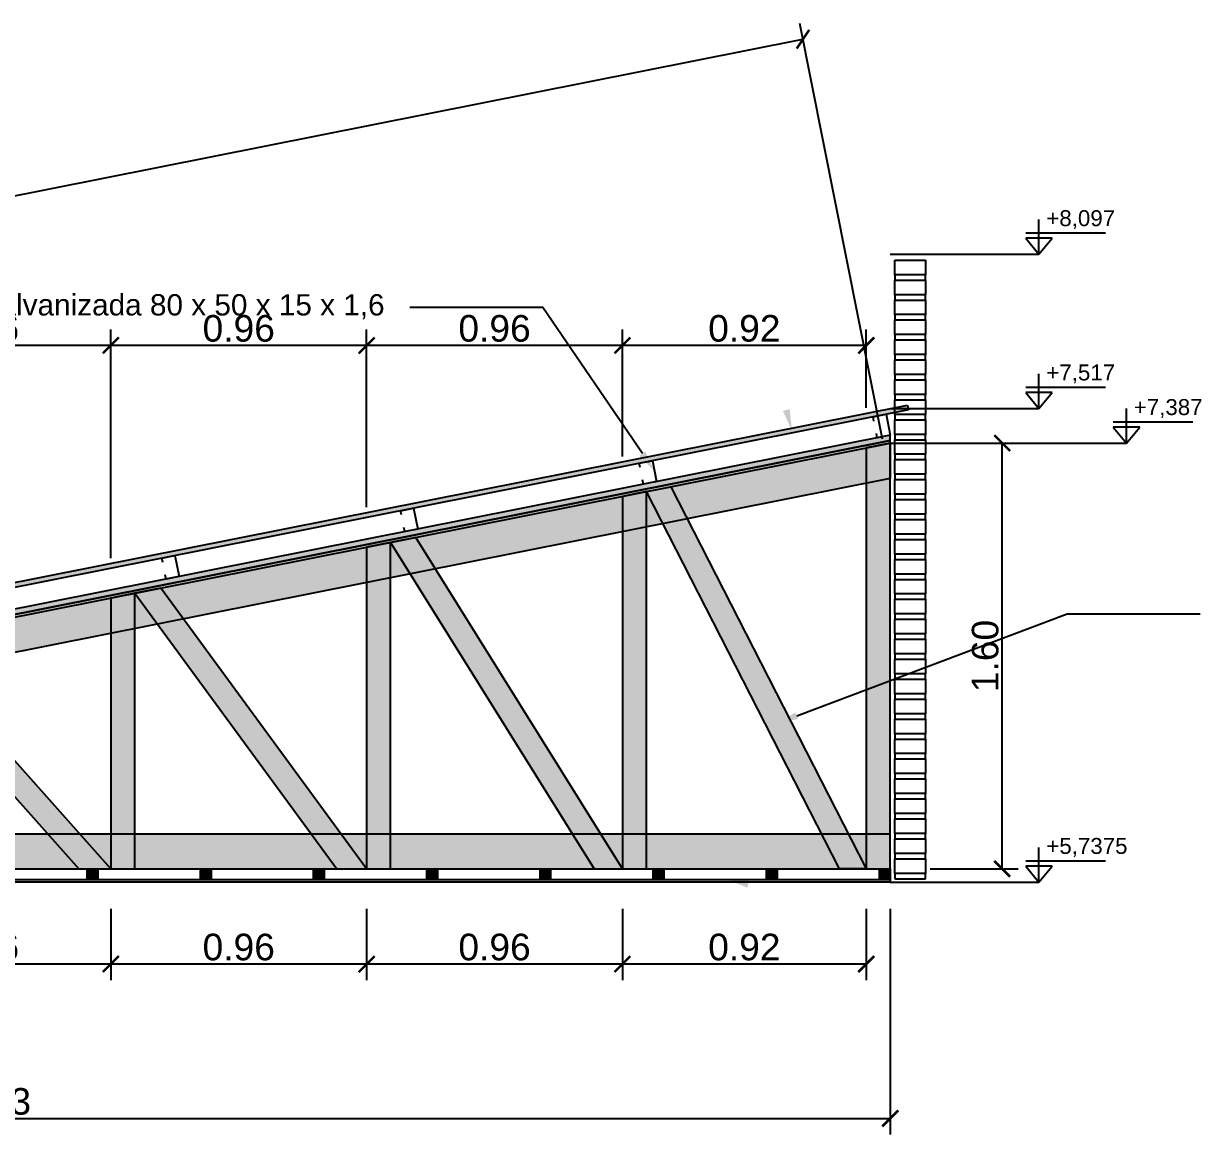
# Model space of a CAD drawing. Header units: millimetres. Extents: x 2924 to 6397, y 1555 to 1704.
# Drawn here: x 3148.114 to 3152.543, y 1623.37 to 1627.545 of the extents above; entities that cross this region are included whole.
import ezdxf

# ---------------------------------------------------------------- set-up
doc = ezdxf.new("R2010")
doc.units = ezdxf.units.MM
doc.header["$PDMODE"] = 35
doc.layers.get('Defpoints').update_dxf_attribs({"color": 230})
doc.layers.add('PT-MUROS', color=7, linetype='Continuous')
doc.styles.add('Arial10', font='arial.ttf', dxfattribs={"height": 0.1})
doc.styles.get("Standard").update_dxf_attribs({"font": 'arial.ttf'})
doc.dimstyles.new('COTA-1-50', dxfattribs={"dimtxt": 0.1, "dimasz": 0.06, "dimexe": 0.06, "dimexo": 0.15, "dimgap": 0.0125, "dimtad": 1, "dimzin": 0, "dimdsep": 46, "dimtxsty": 'Arial10', "dimblk1": 'ARCHTICK', "dimblk2": 'ARCHTICK', "dimsah": 1, "dimcen": 0.09, "dimclrd": 7, "dimclre": 7, "dimclrt": 7, "dimazin": 0, "dimtfac": 1, "dimtofl": 0, "dimtmove": 2, "dimatfit": 3, "dimldrblk": 'ARCHTICK', "dimfxl": 1, "dimtolj": 1, "dimtzin": 0, "dimarcsym": 0})

# ---------------------------------------------------------------- blocks, each defined once
blk = doc.blocks.new('_ARCHTICK')
at = {"color": 0, "linetype": 'ByBlock', "const_width": 0.15}
blk.add_lwpolyline([(-0.5, -0.5), (0.5, 0.5)], dxfattribs=at)
blk = doc.blocks.new('*D319')
at = {"layer": 'Defpoints', "color": 0, "transparency": 16777216}
for p in [(3150.3658, 1624.3682), (3151.2825, 1624.3682), (3150.3658, 1624.0102)]:
    blk.add_point(p, dxfattribs=at)
at = {"layer": 'PT-MUROS', "color": 7, "lineweight": -2, "transparency": 16777216}
for p, q in [((3150.3658, 1624.2182), (3150.3658, 1623.9502)), ((3151.2825, 1624.2182), (3151.2825, 1623.9502)), ((3151.2825, 1624.0102), (3150.3658, 1624.0102))]:
    blk.add_line(p, q, dxfattribs=at)
at = {"layer": 'PT-MUROS', "color": 7, "lineweight": -2, "transparency": 16777216, "xscale": 0.06, "yscale": 0.06, "zscale": 0.06, "rotation": 180}
blk.add_blockref('_ARCHTICK', (3150.3658, 1624.0102), dxfattribs=at)
at = {"layer": 'PT-MUROS', "color": 7, "lineweight": -2, "transparency": 16777216, "xscale": 0.06, "yscale": 0.06, "zscale": 0.06}
blk.add_blockref('_ARCHTICK', (3151.2825, 1624.0102), dxfattribs=at)
at = {"layer": 'PT-MUROS', "color": 7, "transparency": 16777216, "insert": (3150.8242, 1624.0737), "char_height": 0.1, "attachment_point": 5, "style": 'Arial10'}
blk.add_mtext('\\A1;0.92', dxfattribs=at)
blk = doc.blocks.new('*D320')
at = {"layer": 'Defpoints', "color": 0, "transparency": 16777216}
for p in [(3149.4041, 1624.3682), (3150.3658, 1624.3682), (3149.4041, 1624.0102)]:
    blk.add_point(p, dxfattribs=at)
at = {"layer": 'PT-MUROS', "color": 7, "lineweight": -2, "transparency": 16777216}
for p, q in [((3149.4041, 1624.2182), (3149.4041, 1623.9502)), ((3150.3658, 1624.2182), (3150.3658, 1623.9502)), ((3150.3658, 1624.0102), (3149.4041, 1624.0102))]:
    blk.add_line(p, q, dxfattribs=at)
at = {"layer": 'PT-MUROS', "color": 7, "lineweight": -2, "transparency": 16777216, "xscale": 0.06, "yscale": 0.06, "zscale": 0.06, "rotation": 180}
blk.add_blockref('_ARCHTICK', (3149.4041, 1624.0102), dxfattribs=at)
at = {"layer": 'PT-MUROS', "color": 7, "lineweight": -2, "transparency": 16777216, "xscale": 0.06, "yscale": 0.06, "zscale": 0.06}
blk.add_blockref('_ARCHTICK', (3150.3658, 1624.0102), dxfattribs=at)
at = {"layer": 'PT-MUROS', "color": 7, "transparency": 16777216, "insert": (3149.885, 1624.0737), "char_height": 0.1, "attachment_point": 5, "style": 'Arial10'}
blk.add_mtext('\\A1;0.96', dxfattribs=at)
blk = doc.blocks.new('*D321')
at = {"layer": 'Defpoints', "color": 0, "transparency": 16777216}
for p in [(3148.4424, 1624.3682), (3149.4041, 1624.3682), (3148.4424, 1624.0102)]:
    blk.add_point(p, dxfattribs=at)
at = {"layer": 'PT-MUROS', "color": 7, "lineweight": -2, "transparency": 16777216}
for p, q in [((3148.4424, 1624.2182), (3148.4424, 1623.9502)), ((3149.4041, 1624.2182), (3149.4041, 1623.9502)), ((3149.4041, 1624.0102), (3148.4424, 1624.0102))]:
    blk.add_line(p, q, dxfattribs=at)
at = {"layer": 'PT-MUROS', "color": 7, "lineweight": -2, "transparency": 16777216, "xscale": 0.06, "yscale": 0.06, "zscale": 0.06, "rotation": 180}
blk.add_blockref('_ARCHTICK', (3148.4424, 1624.0102), dxfattribs=at)
at = {"layer": 'PT-MUROS', "color": 7, "lineweight": -2, "transparency": 16777216, "xscale": 0.06, "yscale": 0.06, "zscale": 0.06}
blk.add_blockref('_ARCHTICK', (3149.4041, 1624.0102), dxfattribs=at)
at = {"layer": 'PT-MUROS', "color": 7, "transparency": 16777216, "insert": (3148.9232, 1624.0737), "char_height": 0.1, "attachment_point": 5, "style": 'Arial10'}
blk.add_mtext('\\A1;0.96', dxfattribs=at)
blk = doc.blocks.new('*D322')
at = {"layer": 'Defpoints', "color": 0, "transparency": 16777216}
for p in [(3147.4807, 1624.3682), (3148.4424, 1624.3682), (3147.4807, 1624.0102)]:
    blk.add_point(p, dxfattribs=at)
at = {"layer": 'PT-MUROS', "color": 7, "lineweight": -2, "transparency": 16777216}
for p, q in [((3147.4807, 1624.2182), (3147.4807, 1623.9502)), ((3148.4424, 1624.2182), (3148.4424, 1623.9502)), ((3148.4424, 1624.0102), (3147.4807, 1624.0102))]:
    blk.add_line(p, q, dxfattribs=at)
at = {"layer": 'PT-MUROS', "color": 7, "lineweight": -2, "transparency": 16777216, "xscale": 0.06, "yscale": 0.06, "zscale": 0.06, "rotation": 180}
blk.add_blockref('_ARCHTICK', (3147.4807, 1624.0102), dxfattribs=at)
at = {"layer": 'PT-MUROS', "color": 7, "lineweight": -2, "transparency": 16777216, "xscale": 0.06, "yscale": 0.06, "zscale": 0.06}
blk.add_blockref('_ARCHTICK', (3148.4424, 1624.0102), dxfattribs=at)
at = {"layer": 'PT-MUROS', "color": 7, "transparency": 16777216, "insert": (3147.9615, 1624.0737), "char_height": 0.1, "attachment_point": 5, "style": 'Arial10'}
blk.add_mtext('\\A1;0.96', dxfattribs=at)
blk = doc.blocks.new('*D327')
at = {"layer": 'Defpoints', "color": 0, "transparency": 16777216}
for p in [(3150.3658, 1626.3355), (3151.2825, 1625.9503), (3150.3658, 1625.7682)]:
    blk.add_point(p, dxfattribs=at)
at = {"layer": 'PT-MUROS', "color": 7, "lineweight": -2, "transparency": 16777216}
for p, q in [((3150.3658, 1625.9182), (3150.3658, 1626.3955)), ((3151.2825, 1626.1003), (3151.2825, 1626.3955)), ((3151.2825, 1626.3355), (3150.3658, 1626.3355))]:
    blk.add_line(p, q, dxfattribs=at)
at = {"layer": 'PT-MUROS', "color": 7, "lineweight": -2, "transparency": 16777216, "xscale": 0.06, "yscale": 0.06, "zscale": 0.06, "rotation": 180}
blk.add_blockref('_ARCHTICK', (3150.3658, 1626.3355), dxfattribs=at)
at = {"layer": 'PT-MUROS', "color": 7, "lineweight": -2, "transparency": 16777216, "xscale": 0.06, "yscale": 0.06, "zscale": 0.06}
blk.add_blockref('_ARCHTICK', (3151.2825, 1626.3355), dxfattribs=at)
at = {"layer": 'PT-MUROS', "color": 7, "transparency": 16777216, "insert": (3150.8242, 1626.399), "char_height": 0.1, "attachment_point": 5, "style": 'Arial10'}
blk.add_mtext('\\A1;0.92', dxfattribs=at)
blk = doc.blocks.new('*D328')
at = {"layer": 'Defpoints', "color": 0, "transparency": 16777216}
for p in [(3149.4041, 1626.3355), (3150.3658, 1625.7682), (3149.4041, 1625.5772)]:
    blk.add_point(p, dxfattribs=at)
at = {"layer": 'PT-MUROS', "color": 7, "lineweight": -2, "transparency": 16777216}
for p, q in [((3149.4041, 1625.7272), (3149.4041, 1626.3955)), ((3150.3658, 1625.9182), (3150.3658, 1626.3955)), ((3150.3658, 1626.3355), (3149.4041, 1626.3355))]:
    blk.add_line(p, q, dxfattribs=at)
at = {"layer": 'PT-MUROS', "color": 7, "lineweight": -2, "transparency": 16777216, "xscale": 0.06, "yscale": 0.06, "zscale": 0.06, "rotation": 180}
blk.add_blockref('_ARCHTICK', (3149.4041, 1626.3355), dxfattribs=at)
at = {"layer": 'PT-MUROS', "color": 7, "lineweight": -2, "transparency": 16777216, "xscale": 0.06, "yscale": 0.06, "zscale": 0.06}
blk.add_blockref('_ARCHTICK', (3150.3658, 1626.3355), dxfattribs=at)
at = {"layer": 'PT-MUROS', "color": 7, "transparency": 16777216, "insert": (3149.885, 1626.399), "char_height": 0.1, "attachment_point": 5, "style": 'Arial10'}
blk.add_mtext('\\A1;0.96', dxfattribs=at)
blk = doc.blocks.new('*D329')
at = {"layer": 'Defpoints', "color": 0, "transparency": 16777216}
for p in [(3148.4424, 1626.3355), (3149.4041, 1625.5772), (3148.4424, 1625.3861)]:
    blk.add_point(p, dxfattribs=at)
at = {"layer": 'PT-MUROS', "color": 7, "lineweight": -2, "transparency": 16777216}
for p, q in [((3148.4424, 1625.5361), (3148.4424, 1626.3955)), ((3149.4041, 1625.7272), (3149.4041, 1626.3955)), ((3149.4041, 1626.3355), (3148.4424, 1626.3355))]:
    blk.add_line(p, q, dxfattribs=at)
at = {"layer": 'PT-MUROS', "color": 7, "lineweight": -2, "transparency": 16777216, "xscale": 0.06, "yscale": 0.06, "zscale": 0.06, "rotation": 180}
blk.add_blockref('_ARCHTICK', (3148.4424, 1626.3355), dxfattribs=at)
at = {"layer": 'PT-MUROS', "color": 7, "lineweight": -2, "transparency": 16777216, "xscale": 0.06, "yscale": 0.06, "zscale": 0.06}
blk.add_blockref('_ARCHTICK', (3149.4041, 1626.3355), dxfattribs=at)
at = {"layer": 'PT-MUROS', "color": 7, "transparency": 16777216, "insert": (3148.9232, 1626.399), "char_height": 0.1, "attachment_point": 5, "style": 'Arial10'}
blk.add_mtext('\\A1;0.96', dxfattribs=at)
blk = doc.blocks.new('*D330')
at = {"layer": 'Defpoints', "color": 0, "transparency": 16777216}
for p in [(3147.4807, 1626.3355), (3148.4424, 1625.3861), (3147.4807, 1625.195)]:
    blk.add_point(p, dxfattribs=at)
at = {"layer": 'PT-MUROS', "color": 7, "lineweight": -2, "transparency": 16777216}
for p, q in [((3147.4807, 1625.345), (3147.4807, 1626.3955)), ((3148.4424, 1625.5361), (3148.4424, 1626.3955)), ((3148.4424, 1626.3355), (3147.4807, 1626.3355))]:
    blk.add_line(p, q, dxfattribs=at)
at = {"layer": 'PT-MUROS', "color": 7, "lineweight": -2, "transparency": 16777216, "xscale": 0.06, "yscale": 0.06, "zscale": 0.06, "rotation": 180}
blk.add_blockref('_ARCHTICK', (3147.4807, 1626.3355), dxfattribs=at)
at = {"layer": 'PT-MUROS', "color": 7, "lineweight": -2, "transparency": 16777216, "xscale": 0.06, "yscale": 0.06, "zscale": 0.06}
blk.add_blockref('_ARCHTICK', (3148.4424, 1626.3355), dxfattribs=at)
at = {"layer": 'PT-MUROS', "color": 7, "transparency": 16777216, "insert": (3147.9615, 1626.399), "char_height": 0.1, "attachment_point": 5, "style": 'Arial10'}
blk.add_mtext('\\A1;0.96', dxfattribs=at)
blk = doc.blocks.new('*D335')
at = {"layer": 'Defpoints', "color": 0, "transparency": 16777216}
for p in [(3151.3725, 1625.9682), (3151.7935, 1625.9682), (3151.3725, 1624.3682)]:
    blk.add_point(p, dxfattribs=at)
at = {"layer": 'PT-MUROS', "color": 7, "lineweight": -2, "transparency": 16777216}
for p, q in [((3151.5225, 1625.9682), (3151.8535, 1625.9682)), ((3151.7935, 1624.3682), (3151.7935, 1625.9682)), ((3151.5225, 1624.3682), (3151.8535, 1624.3682))]:
    blk.add_line(p, q, dxfattribs=at)
at = {"layer": 'PT-MUROS', "color": 7, "lineweight": -2, "transparency": 16777216, "xscale": 0.06, "yscale": 0.06, "zscale": 0.06}
for p, rotation in [((3151.7935, 1625.9682), 90), ((3151.7935, 1624.3682), 270)]:
    blk.add_blockref('_ARCHTICK', p, dxfattribs=dict(at, rotation=rotation))
at = {"layer": 'PT-MUROS', "color": 7, "transparency": 16777216, "insert": (3151.73, 1625.1682), "char_height": 0.1, "attachment_point": 5, "rotation": 90, "style": 'Arial10'}
blk.add_mtext('\\A1;1.60', dxfattribs=at)
blk = doc.blocks.new('*D338')
at = {"layer": 'Defpoints', "color": 0, "transparency": 16777216}
for p in [(3144.6405, 1624.3682), (3151.3725, 1624.3682), (3151.3725, 1623.4299)]:
    blk.add_point(p, dxfattribs=at)
at = {"layer": 'PT-MUROS', "color": 7, "lineweight": -2, "transparency": 16777216}
for p, q in [((3144.6405, 1624.2182), (3144.6405, 1623.3699)), ((3151.3725, 1624.2182), (3151.3725, 1623.3699)), ((3144.6405, 1623.4299), (3151.3725, 1623.4299))]:
    blk.add_line(p, q, dxfattribs=at)
at = {"layer": 'PT-MUROS', "color": 7, "lineweight": -2, "transparency": 16777216, "xscale": 0.06, "yscale": 0.06, "zscale": 0.06, "rotation": 180}
blk.add_blockref('_ARCHTICK', (3144.6405, 1623.4299), dxfattribs=at)
at = {"layer": 'PT-MUROS', "color": 7, "lineweight": -2, "transparency": 16777216, "xscale": 0.06, "yscale": 0.06, "zscale": 0.06}
blk.add_blockref('_ARCHTICK', (3151.3725, 1623.4299), dxfattribs=at)
at = {"layer": 'PT-MUROS', "color": 7, "transparency": 16777216, "insert": (3148.0065, 1623.4935), "char_height": 0.1, "attachment_point": 5, "style": 'Arial10'}
blk.add_mtext('\\A1;6.73', dxfattribs=at)
blk = doc.blocks.new('*D339')
at = {"layer": 'Defpoints', "color": 0, "transparency": 16777216}
for p in [(3151.0446, 1627.4864), (3151.3725, 1625.8357), (3144.2179, 1624.4143)]:
    blk.add_point(p, dxfattribs=at)
at = {"layer": 'PT-MUROS', "color": 7, "lineweight": -2, "transparency": 16777216}
for p, q in [((3151.3433, 1625.9828), (3151.0329, 1627.5452)), ((3143.8899, 1626.065), (3151.0446, 1627.4864)), ((3144.1887, 1624.5614), (3143.8783, 1626.1238))]:
    blk.add_line(p, q, dxfattribs=at)
at = {"layer": 'PT-MUROS', "color": 7, "lineweight": -2, "transparency": 16777216, "xscale": 0.06, "yscale": 0.06, "zscale": 0.06}
for p, rotation in [((3151.0446, 1627.4864), 11.23672013460263), ((3143.8899, 1626.065), 191.2367201346026)]:
    blk.add_blockref('_ARCHTICK', p, dxfattribs=dict(at, rotation=rotation))
at = {"layer": 'PT-MUROS', "color": 7, "transparency": 16777216, "insert": (3147.4549, 1626.838), "char_height": 0.1, "attachment_point": 5, "rotation": 11.2367, "style": 'Arial10'}
blk.add_mtext('\\A1;7.29', dxfattribs=at)

msp = doc.modelspace()

# ---------------------------------------------------------------- hatches: boundary and pattern name
at = {"layer": 'PT-MUROS'}
h = msp.add_hatch(color=5, dxfattribs=at)
h.dxf.hatch_style = 1
h.paths.add_polyline_path([(3151.4377, 1626.1112), (3151.4412, 1626.0935), (3144.0731, 1624.6297), (3144.0696, 1624.6473)])
at = {"layer": 'PT-MUROS', "true_color": 0x9898cc}
h = msp.add_hatch(color=253, dxfattribs=at)
h.dxf.hatch_style = 1
h.paths.add_polyline_path([(3151.3725, 1625.9779), (3151.3725, 1625.9983), (3144.1868, 1624.5707), (3144.1907, 1624.5511)])
at = {"layer": 'PT-MUROS'}
h = msp.add_hatch(color=1, dxfattribs=at)
h.dxf.hatch_style = 1
h.paths.add_polyline_path([(3151.3725, 1625.9682), (3151.3725, 1625.9779), (3144.1907, 1624.5511), (3144.1926, 1624.5418)])
at = {"layer": 'PT-MUROS', "true_color": 0xfecc66}
h = msp.add_hatch(color=31, dxfattribs=at)
h.dxf.hatch_style = 1
h.paths.add_polyline_path([(3151.3725, 1624.4982), (3144.6405, 1624.4982), (3144.6405, 1624.3682), (3151.3725, 1624.3682)])
h.paths.add_polyline_path([(3151.3725, 1625.9682), (3151.3725, 1625.8357), (3144.2179, 1624.4144), (3144.1926, 1624.5418)])
at = {"layer": 'PT-MUROS', "true_color": 0xcd6928}
h = msp.add_hatch(color=32, dxfattribs=at)
h.dxf.hatch_style = 1
h.paths.add_polyline_path([(3148.6298, 1625.4233), (3148.5324, 1625.404), (3149.2925, 1624.3682), (3149.4041, 1624.3682)])
h.paths.add_polyline_path([(3149.5885, 1625.6138), (3149.4941, 1625.595), (3150.2597, 1624.3682), (3150.3658, 1624.3682)])
h.paths.add_polyline_path([(3150.4558, 1625.7861), (3150.5476, 1625.8043), (3151.2825, 1624.3682), (3151.1814, 1624.3682)])
h.paths.add_polyline_path([(3148.5324, 1625.404), (3148.4424, 1625.3861), (3148.4424, 1624.3682), (3148.5324, 1624.3682)])
h.paths.add_polyline_path([(3149.4941, 1625.595), (3149.4041, 1625.5772), (3149.4041, 1624.3682), (3149.4941, 1624.3682)])
h.paths.add_polyline_path([(3150.4558, 1625.7861), (3150.3658, 1625.7682), (3150.3658, 1624.3682), (3150.4558, 1624.3682)])
h.paths.add_polyline_path([(3146.7197, 1625.0438), (3146.609, 1625.0218), (3147.3451, 1624.3682), (3147.4807, 1624.3682)])
h.paths.add_polyline_path([(3147.673, 1625.2332), (3147.5707, 1625.2129), (3148.3219, 1624.3682), (3148.4424, 1624.3682)])
h.paths.add_polyline_path([(3146.609, 1625.0218), (3146.519, 1625.004), (3146.519, 1624.3682), (3146.609, 1624.3682)])
h.paths.add_polyline_path([(3147.5707, 1625.2129), (3147.4807, 1625.195), (3147.4807, 1624.3682), (3147.5707, 1624.3682)])
h.paths.add_polyline_path([(3145.7734, 1624.8558), (3145.6472, 1624.8308), (3146.3545, 1624.3682), (3146.519, 1624.3682)])
h.paths.add_polyline_path([(3145.6472, 1624.8308), (3145.5572, 1624.8129), (3145.5572, 1624.3682), (3145.6472, 1624.3682)])
h.paths.add_polyline_path([(3144.8811, 1624.6786), (3144.7305, 1624.6487), (3145.3415, 1624.3682), (3145.5572, 1624.3682)])
h.paths.add_polyline_path([(3144.7305, 1624.6487), (3144.6405, 1624.6308), (3144.6405, 1624.3682), (3144.7305, 1624.3682)])
h.paths.add_polyline_path([(3151.3725, 1625.9682), (3151.2825, 1625.9503), (3151.2825, 1624.3682), (3151.3725, 1624.3682)])
at = {"layer": 'PT-MUROS', "true_color": 0xf7f281}
h = msp.add_hatch(color=51, dxfattribs=at)
h.dxf.hatch_style = 1
h.paths.add_polyline_path([(3148.3537, 1624.3682), (3148.3937, 1624.3682), (3148.3937, 1624.3282), (3148.3537, 1624.3282)])
h = msp.add_hatch(color=51, dxfattribs=at)
h.dxf.hatch_style = 1
h.paths.add_polyline_path([(3148.7793, 1624.3682), (3148.8193, 1624.3682), (3148.8193, 1624.3282), (3148.7793, 1624.3282)])
h = msp.add_hatch(color=51, dxfattribs=at)
h.dxf.hatch_style = 1
h.paths.add_polyline_path([(3149.2048, 1624.3682), (3149.2448, 1624.3682), (3149.2448, 1624.3282), (3149.2048, 1624.3282)])
h = msp.add_hatch(color=51, dxfattribs=at)
h.dxf.hatch_style = 1
h.paths.add_polyline_path([(3149.6304, 1624.3682), (3149.6704, 1624.3682), (3149.6704, 1624.3282), (3149.6304, 1624.3282)])
h = msp.add_hatch(color=51, dxfattribs=at)
h.dxf.hatch_style = 1
h.paths.add_polyline_path([(3150.0559, 1624.3682), (3150.0959, 1624.3682), (3150.0959, 1624.3282), (3150.0559, 1624.3282)])
h = msp.add_hatch(color=51, dxfattribs=at)
h.dxf.hatch_style = 1
h.paths.add_polyline_path([(3150.4815, 1624.3682), (3150.5215, 1624.3682), (3150.5215, 1624.3282), (3150.4815, 1624.3282)])
h = msp.add_hatch(color=51, dxfattribs=at)
h.dxf.hatch_style = 1
h.paths.add_polyline_path([(3150.907, 1624.3682), (3150.947, 1624.3682), (3150.947, 1624.3282), (3150.907, 1624.3282)])
h = msp.add_hatch(color=51, dxfattribs=at)
h.dxf.hatch_style = 1
h.paths.add_polyline_path([(3151.3325, 1624.3682), (3151.3725, 1624.3682), (3151.3725, 1624.3282), (3151.3325, 1624.3282)])

# ---------------------------------------------------------------- linework, layer by layer
at = {"layer": 'PT-MUROS'}
for p, q in [((3151.9318, 1626.6782), (3151.9318, 1626.8082)), ((3151.8818, 1626.7582), (3152.1818, 1626.7582)), ((3151.9818, 1626.7382), (3151.8818, 1626.7382)), ((3151.8818, 1626.7382), (3151.9318, 1626.6782)), ((3151.9318, 1626.6782), (3151.9818, 1626.7382)), ((3151.3725, 1626.6782), (3151.5225, 1626.6782)), ((3151.3725, 1626.6782), (3151.9318, 1626.6782)), ((3151.39, 1626.6562), (3151.505, 1626.6562)), ((3151.39, 1626.6012), (3151.39, 1626.6562)), ((3151.505, 1626.6562), (3151.505, 1626.6012)), ((3151.505, 1626.6012), (3151.39, 1626.6012)), ((3151.505, 1626.6012), (3151.39, 1626.6012)), ((3151.39, 1626.6012), (3151.39, 1626.5812)), ((3151.505, 1626.5812), (3151.505, 1626.6012)), ((3151.39, 1626.5812), (3151.505, 1626.5812)), ((3151.39, 1626.5262), (3151.39, 1626.5812)), ((3151.39, 1626.5812), (3151.505, 1626.5812)), ((3151.505, 1626.5812), (3151.505, 1626.5262)), ((3151.505, 1626.5262), (3151.39, 1626.5262)), ((3151.39, 1626.5262), (3151.39, 1626.5062)), ((3151.505, 1626.5262), (3151.39, 1626.5262)), ((3151.39, 1626.5062), (3151.505, 1626.5062)), ((3151.39, 1626.4512), (3151.39, 1626.5062)), ((3151.39, 1626.5062), (3151.505, 1626.5062)), ((3151.505, 1626.5062), (3151.505, 1626.5262)), ((3151.505, 1626.5062), (3151.505, 1626.4512)), ((3151.505, 1626.4512), (3151.39, 1626.4512)), ((3151.505, 1626.4512), (3151.39, 1626.4512)), ((3151.39, 1626.4512), (3151.39, 1626.4312)), ((3151.39, 1626.4312), (3151.505, 1626.4312)), ((3151.39, 1626.3762), (3151.39, 1626.4312)), ((3151.39, 1626.4312), (3151.505, 1626.4312)), ((3151.505, 1626.4312), (3151.505, 1626.4512)), ((3151.505, 1626.4312), (3151.505, 1626.3762)), ((3151.505, 1626.3762), (3151.39, 1626.3762)), ((3151.39, 1626.3762), (3151.39, 1626.3562)), ((3151.505, 1626.3762), (3151.39, 1626.3762)), ((3151.505, 1626.3562), (3151.505, 1626.3762)), ((3151.39, 1626.3562), (3151.505, 1626.3562)), ((3151.39, 1626.3012), (3151.39, 1626.3562)), ((3151.39, 1626.3562), (3151.505, 1626.3562)), ((3151.505, 1626.3562), (3151.505, 1626.3012)), ((3151.505, 1626.3012), (3151.39, 1626.3012)), ((3151.505, 1626.3012), (3151.39, 1626.3012)), ((3151.39, 1626.3012), (3151.39, 1626.2812)), ((3151.39, 1626.2812), (3151.505, 1626.2812)), ((3151.39, 1626.2262), (3151.39, 1626.2812)), ((3151.39, 1626.2812), (3151.505, 1626.2812)), ((3151.505, 1626.2812), (3151.505, 1626.3012)), ((3151.505, 1626.2812), (3151.505, 1626.2262)), ((3151.505, 1626.2262), (3151.39, 1626.2262)), ((3151.39, 1626.2262), (3151.39, 1626.2062)), ((3151.505, 1626.2262), (3151.39, 1626.2262)), ((3151.39, 1626.2062), (3151.505, 1626.2062)), ((3151.39, 1626.1512), (3151.39, 1626.2062)), ((3151.39, 1626.2062), (3151.505, 1626.2062)), ((3151.505, 1626.2062), (3151.505, 1626.2262)), ((3151.505, 1626.2062), (3151.505, 1626.1512)), ((3151.9318, 1626.0982), (3151.9318, 1626.2282)), ((3151.505, 1626.1512), (3151.39, 1626.1512)), ((3151.39, 1626.1512), (3151.39, 1626.1312)), ((3151.505, 1626.1512), (3151.39, 1626.1512)), ((3151.505, 1626.1312), (3151.505, 1626.1512)), ((3151.8818, 1626.1782), (3152.1818, 1626.1782)), ((3151.9818, 1626.1582), (3151.8818, 1626.1582)), ((3151.8818, 1626.1582), (3151.9318, 1626.0982)), ((3151.9318, 1626.0982), (3151.9818, 1626.1582)), ((3144.0696, 1624.6473), (3151.4377, 1626.1112)), ((3151.39, 1626.1312), (3151.505, 1626.1312)), ((3151.39, 1626.0762), (3151.39, 1626.1312)), ((3151.39, 1626.1312), (3151.505, 1626.1312)), ((3151.4377, 1626.1112), (3151.4412, 1626.0935)), ((3151.505, 1626.1312), (3151.505, 1626.0762)), ((3151.4412, 1626.0935), (3144.0731, 1624.6297)), ((3151.3725, 1626.0982), (3151.9318, 1626.0982)), ((3151.505, 1626.0762), (3151.39, 1626.0762)), ((3151.505, 1626.0762), (3151.39, 1626.0762)), ((3151.39, 1626.0762), (3151.39, 1626.0562)), ((3151.505, 1626.0562), (3151.505, 1626.0762)), ((3152.2606, 1625.9682), (3152.2606, 1626.0982)), ((3151.39, 1626.0562), (3151.505, 1626.0562)), ((3151.39, 1626.0012), (3151.39, 1626.0562)), ((3151.39, 1626.0562), (3151.505, 1626.0562)), ((3151.505, 1626.0562), (3151.505, 1626.0012)), ((3152.2106, 1626.0482), (3152.5106, 1626.0482)), ((3152.3106, 1626.0282), (3152.2106, 1626.0282)), ((3152.2106, 1626.0282), (3152.2606, 1625.9682)), ((3152.2606, 1625.9682), (3152.3106, 1626.0282)), ((3151.3725, 1625.9983), (3144.1868, 1624.5707)), ((3151.3725, 1625.9779), (3144.1907, 1624.5511)), ((3144.1907, 1624.5511), (3151.3725, 1625.9779)), ((3151.3725, 1625.9779), (3151.3725, 1625.9983)), ((3151.3725, 1625.9682), (3151.3725, 1625.9779)), ((3151.505, 1626.0012), (3151.39, 1626.0012)), ((3151.39, 1626.0012), (3151.39, 1625.9812)), ((3151.505, 1626.0012), (3151.39, 1626.0012)), ((3151.39, 1625.9812), (3151.505, 1625.9812)), ((3151.39, 1625.9262), (3151.39, 1625.9812)), ((3151.39, 1625.9812), (3151.505, 1625.9812)), ((3151.505, 1625.9812), (3151.505, 1626.0012)), ((3151.505, 1625.9812), (3151.505, 1625.9262)), ((3144.1926, 1624.5418), (3151.3725, 1625.9682)), ((3144.1926, 1624.5418), (3151.3725, 1625.9682)), ((3151.3725, 1625.9682), (3151.2825, 1625.9503)), ((3151.2825, 1625.9503), (3151.2825, 1624.3682)), ((3151.3725, 1625.9682), (3151.3725, 1625.8357)), ((3151.3725, 1624.3682), (3151.3725, 1625.9682)), ((3151.3725, 1625.9682), (3152.2606, 1625.9682)), ((3151.505, 1625.9262), (3151.39, 1625.9262)), ((3151.505, 1625.9262), (3151.39, 1625.9262)), ((3151.39, 1625.9262), (3151.39, 1625.9062)), ((3151.505, 1625.9062), (3151.505, 1625.9262)), ((3151.39, 1625.9062), (3151.505, 1625.9062)), ((3151.39, 1625.8512), (3151.39, 1625.9062)), ((3151.39, 1625.9062), (3151.505, 1625.9062)), ((3151.505, 1625.9062), (3151.505, 1625.8512)), ((3151.505, 1625.8512), (3151.39, 1625.8512)), ((3151.39, 1625.8512), (3151.39, 1625.8312)), ((3151.505, 1625.8512), (3151.39, 1625.8512)), ((3151.505, 1625.8312), (3151.505, 1625.8512)), ((3151.3725, 1625.8357), (3144.2179, 1624.4144)), ((3150.4558, 1625.7861), (3150.5476, 1625.8043)), ((3150.5476, 1625.8043), (3151.2825, 1624.3682)), ((3151.39, 1625.8312), (3151.505, 1625.8312)), ((3151.39, 1625.7762), (3151.39, 1625.8312)), ((3151.39, 1625.8312), (3151.505, 1625.8312)), ((3151.505, 1625.8312), (3151.505, 1625.7762)), ((3150.4558, 1625.7861), (3150.3658, 1625.7682)), ((3150.3658, 1625.7682), (3150.3658, 1624.3682)), ((3150.4558, 1624.3682), (3150.4558, 1625.7861)), ((3151.1814, 1624.3682), (3150.4558, 1625.7861)), ((3151.505, 1625.7762), (3151.39, 1625.7762)), ((3151.505, 1625.7762), (3151.39, 1625.7762)), ((3151.39, 1625.7762), (3151.39, 1625.7562)), ((3151.39, 1625.7562), (3151.505, 1625.7562)), ((3151.39, 1625.7012), (3151.39, 1625.7562)), ((3151.39, 1625.7562), (3151.505, 1625.7562)), ((3151.505, 1625.7562), (3151.505, 1625.7762)), ((3151.505, 1625.7562), (3151.505, 1625.7012)), ((3151.505, 1625.7012), (3151.39, 1625.7012)), ((3151.39, 1625.7012), (3151.39, 1625.6812)), ((3151.505, 1625.7012), (3151.39, 1625.7012)), ((3151.39, 1625.6812), (3151.505, 1625.6812)), ((3151.39, 1625.6262), (3151.39, 1625.6812)), ((3151.39, 1625.6812), (3151.505, 1625.6812)), ((3151.505, 1625.6812), (3151.505, 1625.7012)), ((3151.505, 1625.6812), (3151.505, 1625.6262)), ((3151.505, 1625.6262), (3151.39, 1625.6262)), ((3151.505, 1625.6262), (3151.39, 1625.6262)), ((3151.39, 1625.6262), (3151.39, 1625.6062)), ((3151.505, 1625.6062), (3151.505, 1625.6262)), ((3149.4941, 1625.595), (3149.4041, 1625.5772)), ((3149.4041, 1625.5772), (3149.4041, 1624.3682)), ((3149.5885, 1625.6138), (3149.4941, 1625.595)), ((3149.4941, 1624.3682), (3149.4941, 1625.595)), ((3149.4941, 1625.595), (3150.2597, 1624.3682)), ((3150.3658, 1624.3682), (3149.5885, 1625.6138)), ((3151.39, 1625.6062), (3151.505, 1625.6062)), ((3151.39, 1625.5512), (3151.39, 1625.6062)), ((3151.39, 1625.6062), (3151.505, 1625.6062)), ((3151.505, 1625.6062), (3151.505, 1625.5512)), ((3151.505, 1625.5512), (3151.39, 1625.5512)), ((3151.39, 1625.5512), (3151.39, 1625.5312)), ((3151.505, 1625.5512), (3151.39, 1625.5512)), ((3151.39, 1625.5312), (3151.505, 1625.5312)), ((3151.39, 1625.4762), (3151.39, 1625.5312)), ((3151.39, 1625.5312), (3151.505, 1625.5312)), ((3151.505, 1625.5312), (3151.505, 1625.5512)), ((3151.505, 1625.5312), (3151.505, 1625.4762)), ((3151.505, 1625.4762), (3151.39, 1625.4762)), ((3151.39, 1625.4762), (3151.39, 1625.4562)), ((3151.505, 1625.4762), (3151.39, 1625.4762)), ((3151.39, 1625.4562), (3151.505, 1625.4562)), ((3151.39, 1625.4012), (3151.39, 1625.4562)), ((3151.39, 1625.4562), (3151.505, 1625.4562)), ((3151.505, 1625.4562), (3151.505, 1625.4762)), ((3151.505, 1625.4562), (3151.505, 1625.4012)), ((3148.5324, 1625.404), (3148.4424, 1625.3861)), ((3148.6298, 1625.4233), (3148.5324, 1625.404)), ((3148.5324, 1624.3682), (3148.5324, 1625.404)), ((3148.5324, 1625.404), (3149.2925, 1624.3682)), ((3149.4041, 1624.3682), (3148.6298, 1625.4233)), ((3151.505, 1625.4012), (3151.39, 1625.4012)), ((3151.505, 1625.4012), (3151.39, 1625.4012)), ((3151.39, 1625.4012), (3151.39, 1625.3812)), ((3151.505, 1625.3812), (3151.505, 1625.4012)), ((3148.4424, 1625.3861), (3148.4424, 1624.3682)), ((3151.39, 1625.3812), (3151.505, 1625.3812)), ((3151.39, 1625.3262), (3151.39, 1625.3812)), ((3151.39, 1625.3812), (3151.505, 1625.3812)), ((3151.505, 1625.3812), (3151.505, 1625.3262)), ((3151.505, 1625.3262), (3151.39, 1625.3262)), ((3151.39, 1625.3262), (3151.39, 1625.3062)), ((3151.505, 1625.3262), (3151.39, 1625.3262)), ((3151.39, 1625.3062), (3151.505, 1625.3062)), ((3151.39, 1625.2512), (3151.39, 1625.3062)), ((3151.39, 1625.3062), (3151.505, 1625.3062)), ((3151.505, 1625.3062), (3151.505, 1625.3262)), ((3151.505, 1625.3062), (3151.505, 1625.2512)), ((3148.4424, 1624.3682), (3147.673, 1625.2332)), ((3151.505, 1625.2512), (3151.39, 1625.2512)), ((3151.505, 1625.2512), (3151.39, 1625.2512)), ((3151.39, 1625.2512), (3151.39, 1625.2312)), ((3151.39, 1625.2312), (3151.505, 1625.2312)), ((3151.39, 1625.1762), (3151.39, 1625.2312)), ((3151.39, 1625.2312), (3151.505, 1625.2312)), ((3151.505, 1625.2312), (3151.505, 1625.2512)), ((3151.505, 1625.2312), (3151.505, 1625.1762)), ((3147.5707, 1625.2129), (3148.3219, 1624.3682)), ((3151.505, 1625.1762), (3151.39, 1625.1762)), ((3151.39, 1625.1762), (3151.39, 1625.1562)), ((3151.505, 1625.1762), (3151.39, 1625.1762)), ((3151.505, 1625.1562), (3151.505, 1625.1762)), ((3151.39, 1625.1562), (3151.505, 1625.1562)), ((3151.39, 1625.1012), (3151.39, 1625.1562)), ((3151.39, 1625.1562), (3151.505, 1625.1562)), ((3151.505, 1625.1562), (3151.505, 1625.1012)), ((3151.505, 1625.1012), (3151.39, 1625.1012)), ((3151.505, 1625.1012), (3151.39, 1625.1012)), ((3151.39, 1625.1012), (3151.39, 1625.0812)), ((3151.505, 1625.0812), (3151.505, 1625.1012)), ((3151.39, 1625.0812), (3151.505, 1625.0812)), ((3151.39, 1625.0262), (3151.39, 1625.0812)), ((3151.39, 1625.0812), (3151.505, 1625.0812)), ((3151.505, 1625.0812), (3151.505, 1625.0262)), ((3151.505, 1625.0262), (3151.39, 1625.0262)), ((3151.39, 1625.0262), (3151.39, 1625.0062)), ((3151.505, 1625.0262), (3151.39, 1625.0262)), ((3151.39, 1625.0062), (3151.505, 1625.0062)), ((3151.39, 1624.9512), (3151.39, 1625.0062)), ((3151.39, 1625.0062), (3151.505, 1625.0062)), ((3151.505, 1625.0062), (3151.505, 1625.0262)), ((3151.505, 1625.0062), (3151.505, 1624.9512)), ((3151.505, 1624.9512), (3151.39, 1624.9512)), ((3151.505, 1624.9512), (3151.39, 1624.9512)), ((3151.39, 1624.9512), (3151.39, 1624.9312)), ((3151.39, 1624.9312), (3151.505, 1624.9312)), ((3151.39, 1624.8762), (3151.39, 1624.9312)), ((3151.39, 1624.9312), (3151.505, 1624.9312)), ((3151.505, 1624.9312), (3151.505, 1624.9512)), ((3151.505, 1624.9312), (3151.505, 1624.8762)), ((3151.505, 1624.8762), (3151.39, 1624.8762)), ((3151.39, 1624.8762), (3151.39, 1624.8562)), ((3151.505, 1624.8762), (3151.39, 1624.8762)), ((3151.505, 1624.8562), (3151.505, 1624.8762)), ((3151.39, 1624.8562), (3151.505, 1624.8562)), ((3151.39, 1624.8012), (3151.39, 1624.8562)), ((3151.39, 1624.8562), (3151.505, 1624.8562)), ((3151.505, 1624.8562), (3151.505, 1624.8012)), ((3151.505, 1624.8012), (3151.39, 1624.8012)), ((3151.39, 1624.8012), (3151.39, 1624.7812)), ((3151.505, 1624.8012), (3151.39, 1624.8012)), ((3151.39, 1624.7812), (3151.505, 1624.7812)), ((3151.39, 1624.7262), (3151.39, 1624.7812)), ((3151.39, 1624.7812), (3151.505, 1624.7812)), ((3151.505, 1624.7812), (3151.505, 1624.8012)), ((3151.505, 1624.7812), (3151.505, 1624.7262)), ((3151.505, 1624.7262), (3151.39, 1624.7262)), ((3151.505, 1624.7262), (3151.39, 1624.7262)), ((3151.39, 1624.7262), (3151.39, 1624.7062)), ((3151.39, 1624.7062), (3151.505, 1624.7062)), ((3151.39, 1624.6512), (3151.39, 1624.7062)), ((3151.39, 1624.7062), (3151.505, 1624.7062)), ((3151.505, 1624.7062), (3151.505, 1624.7262)), ((3151.505, 1624.7062), (3151.505, 1624.6512)), ((3151.505, 1624.6512), (3151.39, 1624.6512)), ((3151.39, 1624.6512), (3151.39, 1624.6312)), ((3151.505, 1624.6512), (3151.39, 1624.6512)), ((3151.505, 1624.6312), (3151.505, 1624.6512)), ((3151.39, 1624.6312), (3151.505, 1624.6312)), ((3151.39, 1624.5762), (3151.39, 1624.6312)), ((3151.39, 1624.6312), (3151.505, 1624.6312)), ((3151.505, 1624.6312), (3151.505, 1624.5762)), ((3151.505, 1624.5762), (3151.39, 1624.5762)), ((3151.505, 1624.5762), (3151.39, 1624.5762)), ((3151.39, 1624.5762), (3151.39, 1624.5562)), ((3151.39, 1624.5562), (3151.505, 1624.5562)), ((3151.39, 1624.5012), (3151.39, 1624.5562)), ((3151.39, 1624.5562), (3151.505, 1624.5562)), ((3151.505, 1624.5562), (3151.505, 1624.5762)), ((3151.505, 1624.5562), (3151.505, 1624.5012)), ((3151.3725, 1624.4982), (3144.6405, 1624.4982)), ((3151.3725, 1624.3682), (3151.3725, 1624.4982)), ((3151.505, 1624.5012), (3151.39, 1624.5012)), ((3151.39, 1624.5012), (3151.39, 1624.4812)), ((3151.505, 1624.5012), (3151.39, 1624.5012)), ((3151.39, 1624.4812), (3151.505, 1624.4812)), ((3151.39, 1624.4262), (3151.39, 1624.4812)), ((3151.39, 1624.4812), (3151.505, 1624.4812)), ((3151.505, 1624.4812), (3151.505, 1624.5012)), ((3151.505, 1624.4812), (3151.505, 1624.4262)), ((3151.505, 1624.4262), (3151.39, 1624.4262)), ((3151.505, 1624.4262), (3151.39, 1624.4262)), ((3151.39, 1624.4262), (3151.39, 1624.4062)), ((3151.505, 1624.4062), (3151.505, 1624.4262)), ((3151.9318, 1624.3187), (3151.9318, 1624.4487)), ((3151.39, 1624.4062), (3151.505, 1624.4062)), ((3151.39, 1624.3512), (3151.39, 1624.4062)), ((3151.39, 1624.4062), (3151.505, 1624.4062)), ((3151.505, 1624.4062), (3151.505, 1624.3512)), ((3151.8818, 1624.3987), (3152.1818, 1624.3987)), ((3151.9818, 1624.3787), (3151.8818, 1624.3787)), ((3151.8818, 1624.3787), (3151.9318, 1624.3187)), ((3151.9318, 1624.3187), (3151.9818, 1624.3787)), ((3144.6405, 1624.3682), (3151.3725, 1624.3682)), ((3148.3219, 1624.3682), (3148.4424, 1624.3682)), ((3148.3537, 1624.3682), (3148.3937, 1624.3682)), ((3148.3537, 1624.3282), (3148.3537, 1624.3682)), ((3148.3937, 1624.3682), (3148.3937, 1624.3282)), ((3148.4424, 1624.3682), (3148.5324, 1624.3682)), ((3148.7793, 1624.3682), (3148.8193, 1624.3682)), ((3148.7793, 1624.3282), (3148.7793, 1624.3682)), ((3148.8193, 1624.3682), (3148.8193, 1624.3282)), ((3149.2048, 1624.3682), (3149.2448, 1624.3682)), ((3149.2048, 1624.3282), (3149.2048, 1624.3682)), ((3149.2448, 1624.3682), (3149.2448, 1624.3282)), ((3149.2925, 1624.3682), (3149.4041, 1624.3682)), ((3149.4041, 1624.3682), (3149.4941, 1624.3682)), ((3149.6304, 1624.3682), (3149.6704, 1624.3682)), ((3149.6304, 1624.3282), (3149.6304, 1624.3682)), ((3149.6704, 1624.3682), (3149.6704, 1624.3282)), ((3150.0559, 1624.3682), (3150.0959, 1624.3682)), ((3150.0559, 1624.3282), (3150.0559, 1624.3682)), ((3150.0959, 1624.3682), (3150.0959, 1624.3282)), ((3150.2597, 1624.3682), (3150.3658, 1624.3682)), ((3150.3658, 1624.3682), (3150.4558, 1624.3682)), ((3150.4815, 1624.3682), (3150.5215, 1624.3682)), ((3150.4815, 1624.3282), (3150.4815, 1624.3682)), ((3150.5215, 1624.3682), (3150.5215, 1624.3282)), ((3150.907, 1624.3682), (3150.947, 1624.3682)), ((3150.907, 1624.3282), (3150.907, 1624.3682)), ((3150.947, 1624.3682), (3150.947, 1624.3282)), ((3151.2825, 1624.3682), (3151.1814, 1624.3682)), ((3151.2825, 1624.3682), (3151.3725, 1624.3682)), ((3151.3325, 1624.3682), (3151.3725, 1624.3682)), ((3151.3325, 1624.3282), (3151.3325, 1624.3682)), ((3151.3325, 1624.3682), (3151.3725, 1624.3682)), ((3151.3325, 1624.3282), (3151.3325, 1624.3682)), ((3151.3725, 1624.3682), (3151.3725, 1624.3282)), ((3151.3725, 1624.3682), (3151.3725, 1624.3282)), ((3151.505, 1624.3512), (3151.39, 1624.3512)), ((3151.39, 1624.3512), (3151.39, 1624.3312)), ((3151.505, 1624.3512), (3151.39, 1624.3512)), ((3151.505, 1624.3312), (3151.505, 1624.3512)), ((3147.9602, 1624.3282), (3151.3725, 1624.3282)), ((3151.3725, 1624.3187), (3147.9602, 1624.3187)), ((3148.3937, 1624.3282), (3148.3537, 1624.3282)), ((3148.8193, 1624.3282), (3148.7793, 1624.3282)), ((3149.2448, 1624.3282), (3149.2048, 1624.3282)), ((3149.6704, 1624.3282), (3149.6304, 1624.3282)), ((3150.0959, 1624.3282), (3150.0559, 1624.3282)), ((3150.5215, 1624.3282), (3150.4815, 1624.3282)), ((3150.947, 1624.3282), (3150.907, 1624.3282)), ((3151.3725, 1624.3282), (3151.3325, 1624.3282)), ((3151.3725, 1624.3282), (3151.3325, 1624.3282)), ((3151.3725, 1624.3282), (3151.3725, 1624.3187)), ((3151.3725, 1624.3187), (3151.9318, 1624.3187)), ((3151.39, 1624.3312), (3151.505, 1624.3312)), ((3151.39, 1624.3312), (3151.505, 1624.3312))]:
    msp.add_line(p, q, dxfattribs=at)
at = {"layer": 'PT-MUROS', "linetype": 'ByBlock', "lineweight": -2}
for p, q in [((3150.0666, 1626.4777), (3149.5666, 1626.4777)), ((3150.4409, 1625.929), (3150.0666, 1626.4777)), ((3151.0211, 1624.9436), (3152.0372, 1625.3268)), ((3152.0372, 1625.3268), (3152.5372, 1625.3268))]:
    msp.add_line(p, q, dxfattribs=at)
at = {"layer": 'PT-MUROS', "color": 18, "true_color": 0x000000}
for p, q in [((3151.3079, 1626.067), (3151.3569, 1626.0768)), ((3151.311, 1626.0513), (3151.3079, 1626.067)), ((3151.3569, 1626.0768), (3151.3725, 1625.9983)), ((3151.3235, 1625.9886), (3151.3204, 1626.0043)), ((3151.3725, 1625.9983), (3151.3235, 1625.9886)), ((3150.4292, 1625.8925), (3150.4782, 1625.9022)), ((3150.4323, 1625.8768), (3150.4292, 1625.8925)), ((3150.4782, 1625.9022), (3150.4938, 1625.8237)), ((3150.4448, 1625.814), (3150.4416, 1625.8297)), ((3150.4938, 1625.8237), (3150.4448, 1625.814)), ((3149.5317, 1625.7141), (3149.5807, 1625.7239)), ((3149.5348, 1625.6985), (3149.5317, 1625.7141)), ((3149.5807, 1625.7239), (3149.5963, 1625.6454)), ((3149.5473, 1625.6357), (3149.5442, 1625.6514)), ((3149.5963, 1625.6454), (3149.5473, 1625.6357)), ((3148.6342, 1625.5358), (3148.6832, 1625.5456)), ((3148.6373, 1625.5201), (3148.6342, 1625.5358)), ((3148.6832, 1625.5456), (3148.6988, 1625.4671)), ((3148.6498, 1625.4574), (3148.6467, 1625.4731)), ((3148.6988, 1625.4671), (3148.6498, 1625.4574))]:
    msp.add_line(p, q, dxfattribs=at)
at = {"layer": 'PT-MUROS'}
for points in [[(3150.9947, 1626.0964), (3151.0028, 1626.0157), (3150.969, 1626.0894)], [(3150.4519, 1625.9366), (3150.486, 1625.863), (3150.4299, 1625.9215)], [(3151.0258, 1624.9311), (3150.9463, 1624.9154), (3151.0164, 1624.9561)], [(3150.8353, 1624.297), (3150.7605, 1624.3282), (3150.8414, 1624.323)]]:
    msp.add_solid(points, dxfattribs=at)

# ---------------------------------------------------------------- texts
for s, height, p in [('+8,097', 0.06, (3151.9594, 1626.7838)), ('Perfil C chapa galvanizada 80 x 50 x 15 x 1,6', 0.08, (3147.229, 1626.4481)), ('+7,517', 0.06, (3151.9594, 1626.2038)), ('+7,387', 0.06, (3152.2882, 1626.0738)), ('+5,7375', 0.06, (3151.9594, 1624.4243))]:
    msp.add_text(s, height=height, dxfattribs=at).set_placement(p)

# ---------------------------------------------------------------- dimensions: what is measured, and where the dimension line sits
dim = msp.add_aligned_dim(p1=(3144.2179, 1624.4143), p2=(3151.3725, 1625.8357), distance=1.683, dimstyle='COTA-1-50', override={"dimfxl": 0.5, "dimarcsym": 1}, dxfattribs=at)
dim.commit()
dim.dimension.update_dxf_attribs({"geometry": '*D339', "text_midpoint": (3147.4549, 1626.838)})
for base, p1, p2, picture, middle in [((3147.4807, 1626.3355), (3148.4424, 1625.3861), (3147.4807, 1625.195), '*D330', (3147.9615, 1626.399)), ((3148.4424, 1626.3355), (3149.4041, 1625.5772), (3148.4424, 1625.3861), '*D329', (3148.9232, 1626.399)), ((3149.4041, 1626.3355), (3150.3658, 1625.7682), (3149.4041, 1625.5772), '*D328', (3149.885, 1626.399)), ((3150.3658, 1626.3355), (3151.2825, 1625.9503), (3150.3658, 1625.7682), '*D327', (3150.8242, 1626.399)), ((3151.3725, 1623.4299), (3144.6405, 1624.3682), (3151.3725, 1624.3682), '*D338', (3148.0065, 1623.4935)), ((3147.4807, 1624.0102), (3148.4424, 1624.3682), (3147.4807, 1624.3682), '*D322', (3147.9615, 1624.0737)), ((3148.4424, 1624.0102), (3149.4041, 1624.3682), (3148.4424, 1624.3682), '*D321', (3148.9232, 1624.0737)), ((3149.4041, 1624.0102), (3150.3658, 1624.3682), (3149.4041, 1624.3682), '*D320', (3149.885, 1624.0737)), ((3150.3658, 1624.0102), (3151.2825, 1624.3682), (3150.3658, 1624.3682), '*D319', (3150.8242, 1624.0737))]:
    dim = msp.add_linear_dim(base=base, p1=p1, p2=p2, dimstyle='COTA-1-50', override={"dimfxl": 0.5, "dimarcsym": 1}, dxfattribs=at)
    dim.commit()
    dim.dimension.update_dxf_attribs({"geometry": picture, "text_midpoint": middle})
dim = msp.add_linear_dim(base=(3151.7935, 1625.9682), p1=(3151.3725, 1624.3682), p2=(3151.3725, 1625.9682), angle=90, dimstyle='COTA-1-50', override={"dimfxl": 0.5, "dimarcsym": 1}, dxfattribs=at)
dim.commit()
dim.dimension.update_dxf_attribs({"geometry": '*D335', "text_midpoint": (3151.73, 1625.1682)})

doc.saveas('drawing.dxf')
